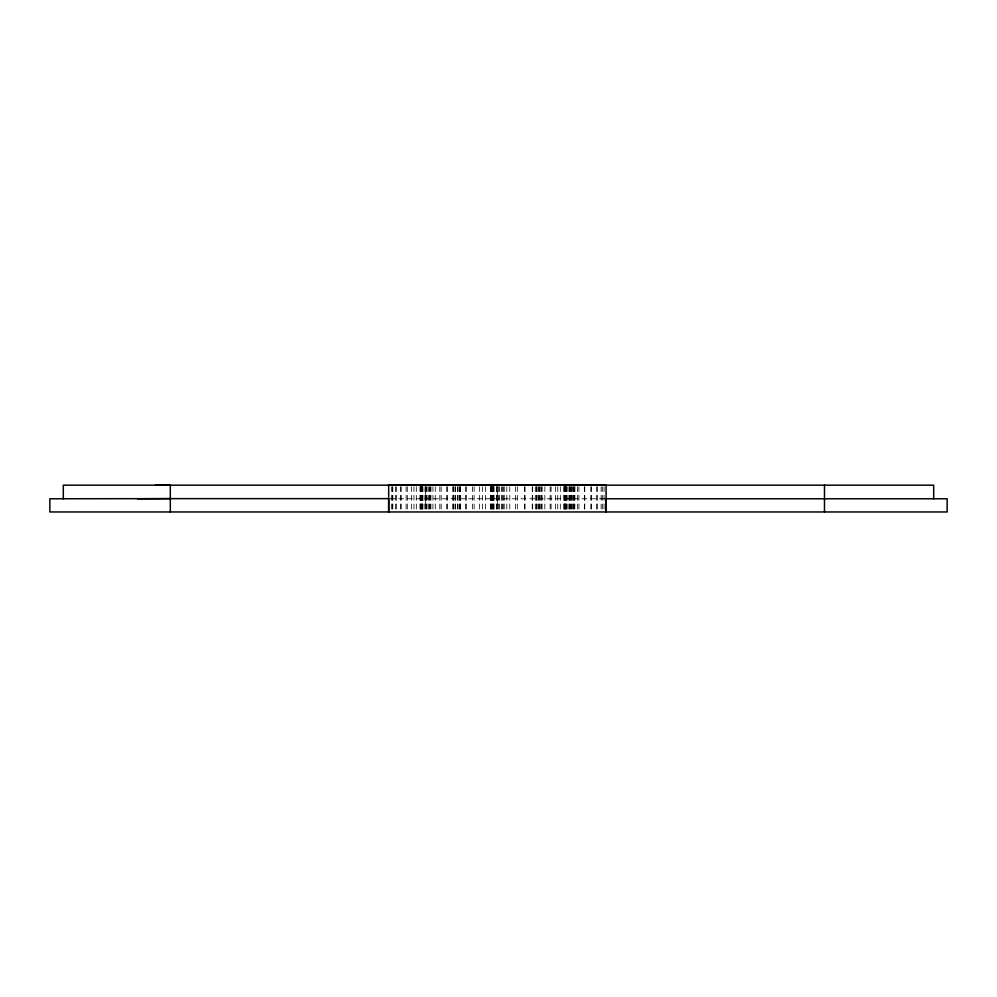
<?xml version="1.0" encoding="UTF-8"?>
<svg xmlns="http://www.w3.org/2000/svg" width="997" height="997" viewBox="0 0 997 997"><rect width="100%" height="100%" fill="white"/><g stroke="black" fill="none" stroke-linecap="round" stroke-linejoin="round"><path stroke-width="0.75" stroke-dasharray="4.99 3.74" d="M391.335 509.006L391.335 486.785M392.382 509.006L392.382 486.785M392.793 509.006L392.806 486.785M395.834 509.006L395.834 486.785M396.158 509.006L396.158 486.785M400.806 509.006L400.806 486.785M401.043 509.006L401.043 486.785M406.115 509.006L406.115 486.785M407.299 509.006L407.299 486.785M411.499 509.006L411.499 486.785M413.954 509.006L413.954 486.785M416.322 509.006L416.322 486.785M420.011 509.006L420.011 486.785M420.298 509.006L420.298 486.785M420.647 509.006L420.647 485.315M421.033 509.006L421.033 486.785M421.245 509.006L421.245 486.785M421.619 509.006L421.619 486.785M421.918 509.006L421.918 486.785M422.167 509.006L422.167 486.785M422.404 509.006L422.504 486.785M422.94 509.006L422.94 486.785M424.847 509.006L425.009 486.785M426.616 509.006L426.616 486.785M427.028 509.006L427.052 486.785M428.66 509.006L428.66 486.785M429.395 509.006L429.395 486.785M430.081 509.006L430.206 486.785M430.878 509.006L430.953 486.785M432.935 509.006L432.935 486.785M435.278 509.006L435.278 486.785M439.814 509.006L439.814 486.785M441.173 509.006L441.173 486.785M446.843 509.006L446.843 486.785M447.254 509.006L447.254 486.785M452.875 509.006L452.875 486.785M453.211 509.006L453.211 486.785M453.747 509.006L453.747 486.785M455.093 509.006L455.093 486.785M455.617 509.006L455.617 486.785M457.411 509.006L457.411 486.785M458.072 509.006L458.072 486.785M459.505 509.006L459.505 486.785M459.904 509.006L459.904 486.785M460.215 509.006L460.215 486.785M460.614 509.006L460.614 486.785M465.823 509.006L465.823 486.785M466.135 509.006L466.135 486.785M472.615 509.006L472.615 486.785M474.123 509.006L474.123 486.785M479.47 509.006L479.47 486.785M482.598 509.006L482.598 486.785M485.639 509.006L485.639 486.785M490.325 509.006L490.325 486.785M490.698 509.006L490.698 486.785M491.135 509.006L491.135 485.315M491.633 509.006L491.633 485.315M491.895 509.006L491.895 486.785M492.368 509.006L492.368 486.785M492.767 509.006L492.767 486.785M493.079 509.006L493.079 486.785M493.378 509.006L493.378 486.785M493.503 509.006L493.503 486.785M494.063 509.006L494.063 486.785M496.481 509.006L496.481 486.785M496.68 509.006L496.68 486.785M498.724 509.006L498.724 486.785M499.273 509.006L499.298 486.785M501.354 509.006L501.354 486.785M502.289 509.006L502.289 486.785M503.173 509.006L503.323 486.785M504.195 509.006L504.283 486.785M506.8 509.006L506.8 486.785M509.779 509.006L509.779 486.785M515.574 509.006L515.574 486.785M517.306 509.006L517.306 486.785M524.547 509.006L524.547 486.785M525.058 509.006L525.058 486.785M532.236 509.006L532.236 486.785M532.66 509.006L532.66 486.785M535.302 509.006L535.302 486.785M536.286 509.006L536.286 485.315M536.797 509.006L536.797 486.785M538.019 509.006L538.019 486.785M538.866 509.006L538.866 486.785M539.701 509.006L539.701 486.785M540.175 509.006L540.175 486.785M541.595 509.006L541.595 486.785M542.106 509.006L542.106 486.785M544.823 509.006L544.861 486.785M550.132 509.006L550.132 486.785M551.092 509.006L551.092 486.785M555.491 509.006L555.491 486.785M557.722 509.006L557.722 486.785M560.314 509.006L560.314 486.785M563.978 509.006L563.978 486.785M564.078 509.006L564.078 486.785M564.589 509.006L564.589 486.785M564.638 509.006L564.638 486.785M564.95 509.006L564.95 486.785M565.299 509.006L565.299 486.785M565.511 509.006L565.511 486.785M565.872 509.006L565.872 486.785M566.084 509.006L566.084 486.785M566.396 509.006L566.446 486.785M567.168 509.006L567.168 486.785M568.826 509.006L568.926 486.785M569.474 509.006L569.474 486.785M569.673 509.006L569.673 486.785M570.434 509.006L570.434 486.785M571.082 509.006L571.082 486.785M571.443 509.006L571.443 486.785M572.689 509.006L572.689 486.785M573.263 509.006L573.263 486.785M573.923 509.006L573.923 486.785M574.098 509.006L574.098 486.785M574.82 509.006L574.933 486.785M577.437 509.006L577.437 486.785M578.921 509.006L578.921 486.785M584.354 509.006L584.354 486.785M584.765 509.006L584.765 486.785M590.847 509.006L590.847 486.785M591.346 509.006L591.346 486.785M596.518 509.006L596.518 486.785M597.602 509.006L597.602 486.785M601.129 509.006L601.129 486.785M602.313 509.006L602.313 486.785M604.057 509.006L604.057 486.785M389.927 498.774L604.867 498.774M425.657 486.785L425.657 509.006L425.669 486.785M497.515 486.785L497.515 509.006L497.553 486.785"/><path stroke-width="1.5" d="M63.309 498.774L63.309 485.178L606.101 485.178L606.101 511.96L606.101 498.774L947.15 498.774L947.15 511.96L49.85 511.96L49.85 498.774L170.313 498.637L388.68 498.637L388.68 511.96L388.68 485.041M170.313 511.96L170.313 485.041L155.495 485.178M824.482 485.178L824.482 511.96M933.691 498.774L933.691 485.178L388.369 485.178M137.574 498.774L170.313 498.637"/></g></svg>
